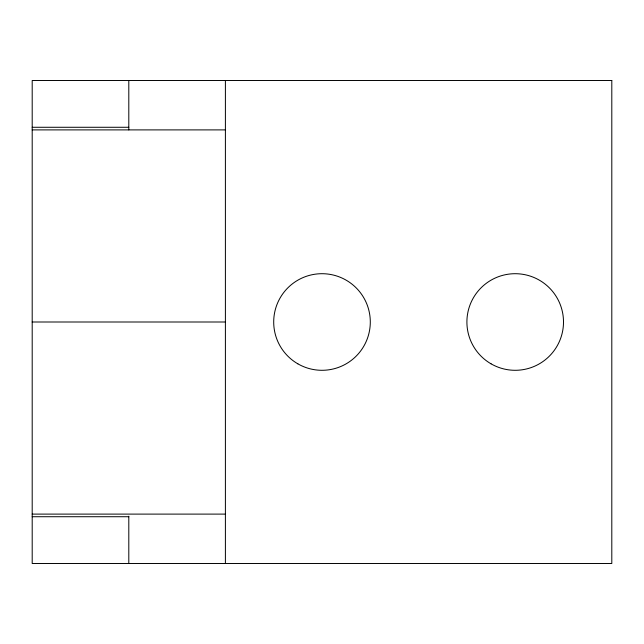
<?xml version="1.0" encoding="UTF-8"?>
<svg xmlns="http://www.w3.org/2000/svg" width="644" height="644" viewBox="0 0 644 644"><rect width="100%" height="100%" fill="white"/><g stroke="black" fill="none" stroke-linecap="round" stroke-linejoin="round"><path stroke-width="0.97" d="M32.2 127.279L128.8 127.279M32.2 129.895L225.4 129.895M32.2 322L225.4 322M32.2 514.105L225.4 514.105M32.2 516.721L128.8 516.721M225.4 80.5L225.4 563.5M128.8 80.5L128.8 129.895M128.8 516.206L128.8 563.5M611.8 80.5L32.2 80.5L32.2 563.5L611.8 563.5L611.8 80.5M491.05 363.828A48.3 48.3 0 0 0 563.5 322A48.3 48.3 0 0 0 491.05 280.172A48.3 48.3 0 0 0 491.05 363.828M297.85 363.828A48.3 48.3 0 0 0 370.3 322A48.3 48.3 0 0 0 297.85 280.172A48.3 48.3 0 0 0 297.85 363.828"/></g></svg>
